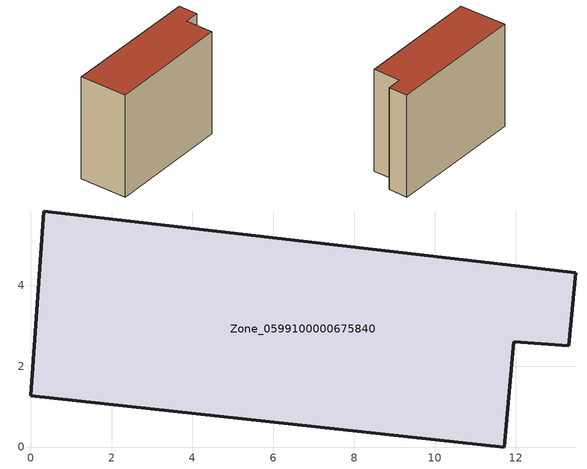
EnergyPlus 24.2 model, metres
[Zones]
Zone_0599100000675840
 floor ground (C_G): 0,1.27 0.33,5.84 13.49,4.31 13.32,2.5 11.95,2.61 11.72,0 z2.42
 wall outside (C_F): 0.33,5.84 0,1.27 11.72,0 11.95,2.61 13.32,2.5 13.49,4.31 0.33,5.84 z2.42:12.86
 roof outside (C_R): 13.49,4.31 0.33,5.84 0,1.27 11.72,0 11.95,2.61 13.32,2.5 z12.86
[BUILDING]
Pand.0599100000675840: North Axis=0; Terrain=City; Loads Convergence Tolerance Value=0.04; Temperature Convergence Tolerance Value=0.4; Solar Distribution=FullExterior; Maximum Number of Warmup Days=25; Minimum Number of Warmup Days=1
[Site:Location]
Rotterdam.The.Hague.AP_ZH_NLD Design_Conditions: Latitude=51.96; Longitude=4.45; Time Zone=1; Elevation=-4.5
[SITE:GROUNDTEMPERATURE:BUILDINGSURFACE]
18, 18, 18, 18, 18, 18, 18, 18, 18, 18, 18, 18
[MATERIAL] Thermal Absorptance=0.9; Solar Absorptance=0.7; Visible Absorptance=0.7
Name | Roughness | Thickness | Conductivity | Density | Specific Heat
G.TI.1946 | MediumSmooth | 0.15 | 1 | 540 | 1210
F.TI.1946 | Rough | 0.3 | 0.857143 | 1920 | 840
R.TI.1946 | MediumRough | 0.2 | 0.1 | 1500 | 1000
[CONSTRUCTION]
C_G: G.TI.1946
C_F: F.TI.1946
C_R: R.TI.1946
[ZONE]
Zone_0599100000675840: Type=1; Multiplier=1; Ceiling Height=Autocalculate; Volume=Autocalculate; Floor Area=autocalculate; Part of Total Floor Area=Yes
[ZONEINFILTRATION:DESIGNFLOWRATE]
Infil_Zone_0599100000675840: Zone or ZoneList or Space or SpaceList=Zone_0599100000675840; Schedule=AlwaysOn; Design Flow Rate Calculation Method=Flow/Area; Flow Rate per Floor Area=0.003; Constant Term Coefficient=1; Temperature Term Coefficient=0; Velocity Term Coefficient=0; Velocity Squared Term Coefficient=0
[HVACTEMPLATE:ZONE:IDEALLOADSAIRSYSTEM]
Zone_0599100000675840: Maximum Heating Supply Air Temperature=50; Minimum Cooling Supply Air Temperature=13; Maximum Heating Supply Air Humidity Ratio=0.0156; Minimum Cooling Supply Air Humidity Ratio=0.0077; Heating Limit=NoLimit; Cooling Limit=NoLimit; Dehumidification Control Type=ConstantSensibleHeatRatio; Cooling Sensible Heat Ratio=0.7; Dehumidification Setpoint=60; Humidification Control Type=None; Humidification Setpoint=30; Outdoor Air Method=None; Outdoor Air Flow Rate per Person=0.00944; Outdoor Air Flow Rate per Zone Floor Area=0; Outdoor Air Flow Rate per Zone=0; Demand Controlled Ventilation Type=None; Outdoor Air Economizer Type=NoEconomizer; Heat Recovery Type=None; Sensible Heat Recovery Effectiveness=0.7; Latent Heat Recovery Effectiveness=0.65
[ZONECONTROL:THERMOSTAT]
ThermostatControl_Zone_0599100000675840: Zone or ZoneList=Zone_0599100000675840; Control Type Schedule=DualSetpointControlType; Control 1=Thermostat_Zone_0599100000675840; Temperature Difference Between Cutout And Setpoint=0
[THERMOSTATSETPOINT:DUALSETPOINT]
Thermostat_Zone_0599100000675840: Heating Setpoint Temperature Schedule=HeatingSetpoint_Zone_0599100000675840; Cooling Setpoint Temperature Schedule=CoolingSetpoint_Zone_0599100000675840
[SCHEDULE:COMPACT]
HeatingSetpoint_Zone_0599100000675840: Through: 12/31, For: AllDays, Until: 24:00, 21
CoolingSetpoint_Zone_0599100000675840: Through: 12/31, For: AllDays, Until: 24:00, 24
DualSetpointControlType: Through: 12/31, For: AllDays, Until: 24:00, 4
AlwaysOn: Through: 12/31, For: AllDays, Until: 24:00, 1
